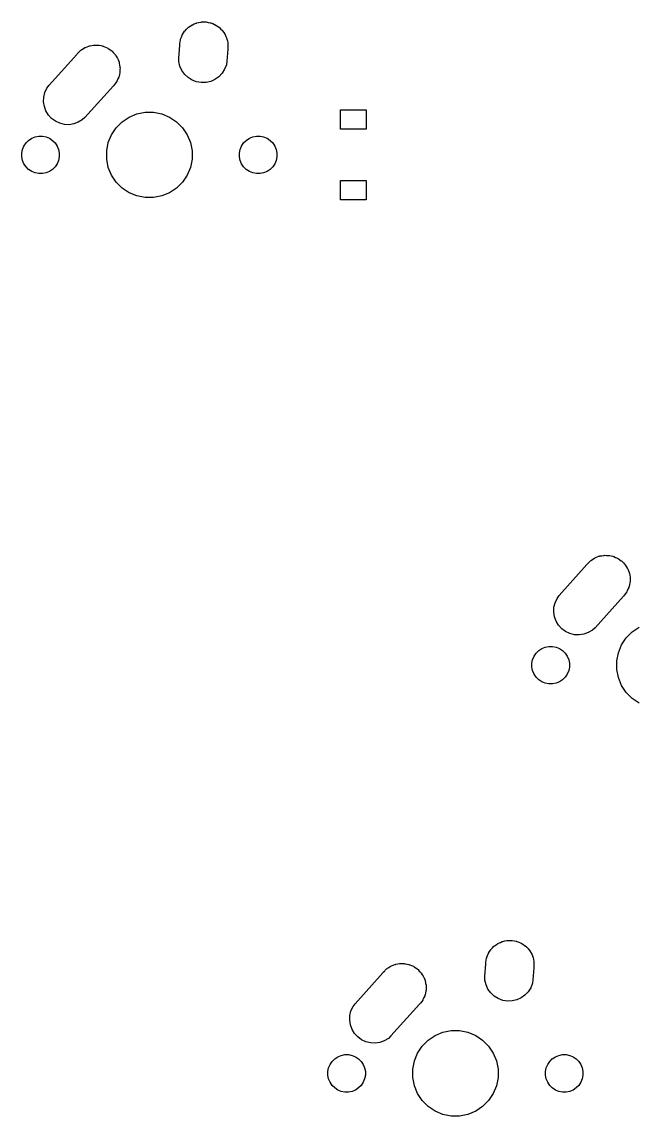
# Model space of a CAD drawing. Extents: x -26.1 to -7.5, y -7.6 to -2.3.
# Drawn here: x -20.827 to -19.703, y -4.298 to -2.288 of the extents above; entities that cross this region are included whole.
import ezdxf

# ---------------------------------------------------------------- set-up
doc = ezdxf.new("R2010")
doc.units = 0
doc.header["$MEASUREMENT"] = 0
doc.layers.add('BLACK', color=7, linetype='CONTINUOUS')

msp = doc.modelspace()

# ---------------------------------------------------------------- linework, layer by layer
at = {"layer": 'BLACK', "linetype": 'CONTINUOUS'}
for p, q in [((-20.5135, -2.29325), (-20.51, -2.29183)), ((-20.51, -2.29183), (-20.5067, -2.29031)), ((-20.5067, -2.29031), (-20.506, -2.29016)), ((-20.506, -2.29016), (-20.5054, -2.28991)), ((-20.5054, -2.28991), (-20.5018, -2.28919)), ((-20.5018, -2.28919), (-20.4982, -2.28836)), ((-20.4982, -2.28836), (-20.4975, -2.28834)), ((-20.4975, -2.28834), (-20.4969, -2.28821)), ((-20.4969, -2.28821), (-20.4931, -2.28821)), ((-20.4931, -2.28821), (-20.4894, -2.2881)), ((-20.4894, -2.2881), (-20.4888, -2.28821)), ((-20.4888, -2.28821), (-20.4881, -2.28821)), ((-20.4881, -2.28821), (-20.4845, -2.28893)), ((-20.4845, -2.28893), (-20.4808, -2.28955)), ((-20.4808, -2.28955), (-20.4802, -2.28978)), ((-20.4802, -2.28978), (-20.4796, -2.28991)), ((-20.4796, -2.28991), (-20.4761, -2.29133)), ((-20.4761, -2.29133), (-20.4727, -2.29265)), ((-20.532, -2.31213), (-20.5318, -2.31152)), ((-20.5318, -2.31152), (-20.5297, -2.30843)), ((-20.5297, -2.30843), (-20.5277, -2.30529)), ((-20.5277, -2.30529), (-20.5273, -2.30481)), ((-20.5273, -2.30481), (-20.5269, -2.30427)), ((-20.5269, -2.30427), (-20.5243, -2.30164)), ((-20.5243, -2.30164), (-20.5217, -2.29894)), ((-20.5217, -2.29894), (-20.5212, -2.29856)), ((-20.5212, -2.29856), (-20.5207, -2.2981)), ((-20.5207, -2.2981), (-20.5176, -2.29603)), ((-20.5176, -2.29603), (-20.5146, -2.29388)), ((-20.5146, -2.29388), (-20.514, -2.29361)), ((-20.514, -2.29361), (-20.5135, -2.29325)), ((-20.4727, -2.29265), (-20.4721, -2.293)), ((-20.4721, -2.293), (-20.4715, -2.29325)), ((-20.4715, -2.29325), (-20.4684, -2.29531)), ((-20.4684, -2.29531), (-20.4653, -2.29728)), ((-20.4653, -2.29728), (-20.4648, -2.29773)), ((-20.4648, -2.29773), (-20.4643, -2.2981)), ((-20.4643, -2.2981), (-20.4616, -2.30072)), ((-20.4616, -2.30072), (-20.4589, -2.30327)), ((-20.4589, -2.30327), (-20.4586, -2.3038)), ((-20.4586, -2.3038), (-20.4581, -2.30427)), ((-20.4581, -2.30427), (-20.456, -2.30735)), ((-20.456, -2.30735), (-20.4539, -2.31038)), ((-20.4539, -2.31038), (-20.4536, -2.31098)), ((-20.4536, -2.31098), (-20.4532, -2.31152)), ((-20.4532, -2.31152), (-20.4518, -2.31495)), ((-20.7029, -2.33224), (-20.702, -2.3319)), ((-20.702, -2.3319), (-20.6986, -2.33139)), ((-20.6986, -2.33139), (-20.6953, -2.33073)), ((-20.6953, -2.33073), (-20.6943, -2.33073)), ((-20.6943, -2.33073), (-20.6933, -2.33058)), ((-20.6933, -2.33058), (-20.6899, -2.33073)), ((-20.6899, -2.33073), (-20.6866, -2.33073)), ((-20.6866, -2.33073), (-20.6856, -2.33092)), ((-20.6856, -2.33092), (-20.6846, -2.33096)), ((-20.6846, -2.33096), (-20.6813, -2.33177)), ((-20.6813, -2.33177), (-20.678, -2.33243)), ((-20.5384, -2.35446), (-20.5368, -2.33098)), ((-20.5368, -2.32814), (-20.5361, -2.32449)), ((-20.5368, -2.33098), (-20.5368, -2.32814)), ((-20.5361, -2.32449), (-20.5354, -2.32083)), ((-20.5354, -2.32083), (-20.5352, -2.32022)), ((-20.5352, -2.32022), (-20.5351, -2.31958)), ((-20.5351, -2.31958), (-20.5337, -2.31615)), ((-20.5337, -2.31615), (-20.5323, -2.31268)), ((-20.5323, -2.31268), (-20.532, -2.31213)), ((-20.4518, -2.31495), (-20.4503, -2.31834)), ((-20.4503, -2.31834), (-20.4502, -2.31898)), ((-20.4502, -2.31898), (-20.4499, -2.31958)), ((-20.4499, -2.31958), (-20.4492, -2.32322)), ((-20.4492, -2.32322), (-20.4484, -2.32684)), ((-20.4484, -2.32684), (-20.4483, -2.3275)), ((-20.4483, -2.3275), (-20.4482, -2.32814)), ((-20.4482, -2.32814), (-20.4482, -2.33185)), ((-20.4482, -2.33185), (-20.4482, -2.33338)), ((-20.7769, -2.40454), (-20.726, -2.34779)), ((-20.726, -2.34779), (-20.7253, -2.34679)), ((-20.7253, -2.34679), (-20.7231, -2.34455)), ((-20.7231, -2.34455), (-20.7224, -2.34382)), ((-20.7224, -2.34382), (-20.7216, -2.34301)), ((-20.7216, -2.34301), (-20.7192, -2.34062)), ((-20.7192, -2.34062), (-20.7183, -2.34007)), ((-20.7183, -2.34007), (-20.7176, -2.33941)), ((-20.7176, -2.33941), (-20.7147, -2.33765)), ((-20.7147, -2.33765), (-20.7119, -2.33577)), ((-20.7119, -2.33577), (-20.711, -2.33539)), ((-20.711, -2.33539), (-20.7102, -2.33488)), ((-20.7102, -2.33488), (-20.707, -2.33373)), ((-20.707, -2.33373), (-20.7038, -2.33243)), ((-20.7038, -2.33243), (-20.7029, -2.33224)), ((-20.678, -2.33243), (-20.6771, -2.33281)), ((-20.6771, -2.33281), (-20.6761, -2.33304)), ((-20.6761, -2.33304), (-20.6731, -2.33447)), ((-20.6731, -2.33447), (-20.6699, -2.33577)), ((-20.6699, -2.33577), (-20.6691, -2.33632)), ((-20.6691, -2.33632), (-20.6682, -2.33673)), ((-20.6682, -2.33673), (-20.6655, -2.33874)), ((-20.6655, -2.33874), (-20.6627, -2.34062)), ((-20.6627, -2.34062), (-20.662, -2.34131)), ((-20.662, -2.34131), (-20.6612, -2.34189)), ((-20.6612, -2.34189), (-20.6589, -2.34439)), ((-20.6589, -2.34439), (-20.6565, -2.34679)), ((-20.6565, -2.34679), (-20.656, -2.3476)), ((-20.656, -2.3476), (-20.6553, -2.34833)), ((-20.6553, -2.34833), (-20.6536, -2.35123)), ((-20.6536, -2.35123), (-20.6517, -2.35404)), ((-20.4485, -2.33837), (-20.45, -2.36055)), ((-20.4482, -2.33686), (-20.4485, -2.33837)), ((-20.4482, -2.33338), (-20.4482, -2.33403)), ((-20.4482, -2.33403), (-20.4482, -2.33686)), ((-20.6517, -2.35404), (-20.6513, -2.35495)), ((-20.6513, -2.35495), (-20.6508, -2.35579)), ((-20.6508, -2.35579), (-20.6496, -2.35897)), ((-20.6496, -2.35897), (-20.6483, -2.3621)), ((-20.6483, -2.3621), (-20.6481, -2.36306)), ((-20.6481, -2.36306), (-20.6478, -2.36399)), ((-20.6478, -2.36399), (-20.6473, -2.36734)), ((-20.6473, -2.36734), (-20.6466, -2.37066)), ((-20.6466, -2.37066), (-20.6466, -2.37164)), ((-20.6466, -2.37164), (-20.6465, -2.37261)), ((-20.5382, -2.36099), (-20.5384, -2.35446)), ((-20.5363, -2.3695), (-20.5382, -2.36099)), ((-20.5327, -2.37746), (-20.5363, -2.3695)), ((-20.4511, -2.367), (-20.4542, -2.37515)), ((-20.45, -2.36055), (-20.4511, -2.367)), ((-20.6489, -2.3898), (-20.6504, -2.39287)), ((-20.6487, -2.38885), (-20.6489, -2.3898)), ((-20.6483, -2.38794), (-20.6487, -2.38885)), ((-20.6477, -2.38462), (-20.6483, -2.38794)), ((-20.6469, -2.38133), (-20.6477, -2.38462)), ((-20.6468, -2.38035), (-20.6469, -2.38133)), ((-20.6466, -2.37938), (-20.6468, -2.38035)), ((-20.6465, -2.37261), (-20.6466, -2.376)), ((-20.6466, -2.376), (-20.6466, -2.37938)), ((-20.5276, -2.38457), (-20.5327, -2.37746)), ((-20.5213, -2.39055), (-20.5276, -2.38457)), ((-20.5139, -2.39518), (-20.5213, -2.39055)), ((-20.4648, -2.3889), (-20.472, -2.39395)), ((-20.4589, -2.38255), (-20.4648, -2.3889)), ((-20.4542, -2.37515), (-20.4589, -2.38255)), ((-20.7845, -2.41772), (-20.7808, -2.40981)), ((-20.7808, -2.40981), (-20.7769, -2.40454)), ((-20.6588, -2.40549), (-20.711, -2.4637)), ((-20.6565, -2.40325), (-20.6588, -2.40549)), ((-20.6546, -2.40044), (-20.6565, -2.40325)), ((-20.6526, -2.39771), (-20.6546, -2.40044)), ((-20.6522, -2.39682), (-20.6526, -2.39771)), ((-20.6517, -2.396), (-20.6522, -2.39682)), ((-20.6504, -2.39287), (-20.6517, -2.396)), ((-20.5057, -2.39828), (-20.5139, -2.39518)), ((-20.4971, -2.39973), (-20.5057, -2.39828)), ((-20.4884, -2.39948), (-20.4971, -2.39973)), ((-20.4799, -2.39753), (-20.4884, -2.39948)), ((-20.472, -2.39395), (-20.4799, -2.39753)), ((-20.7869, -2.43491), (-20.7866, -2.42619)), ((-20.7866, -2.42619), (-20.7845, -2.41772)), ((-20.7856, -2.44353), (-20.7869, -2.43491)), ((-20.7826, -2.45173), (-20.7856, -2.44353)), ((-20.7781, -2.45919), (-20.7826, -2.45173)), ((-20.2411, -2.48526), (-20.2411, -2.44982)), ((-20.2411, -2.44982), (-20.1939, -2.44982)), ((-20.1939, -2.44982), (-20.1939, -2.48526)), ((-20.7722, -2.46563), (-20.7781, -2.45919)), ((-20.7652, -2.47079), (-20.7722, -2.46563)), ((-20.7573, -2.47448), (-20.7652, -2.47079)), ((-20.7233, -2.47264), (-20.7315, -2.47562)), ((-20.7158, -2.46811), (-20.7233, -2.47264)), ((-20.711, -2.4637), (-20.7158, -2.46811)), ((-20.6535, -2.48246), (-20.6425, -2.47153)), ((-20.6425, -2.47153), (-20.6297, -2.46293)), ((-20.6297, -2.46293), (-20.6154, -2.45702)), ((-20.6154, -2.45702), (-20.6002, -2.454)), ((-20.6002, -2.454), (-20.5848, -2.454)), ((-20.5848, -2.454), (-20.5696, -2.45702)), ((-20.5696, -2.45702), (-20.5553, -2.46293)), ((-20.5553, -2.46293), (-20.5425, -2.47153)), ((-20.5425, -2.47153), (-20.5315, -2.48246)), ((-20.7488, -2.47656), (-20.7573, -2.47448)), ((-20.7401, -2.47694), (-20.7488, -2.47656)), ((-20.7315, -2.47562), (-20.7401, -2.47694)), ((-20.6621, -2.49532), (-20.6535, -2.48246)), ((-20.5315, -2.48246), (-20.5229, -2.49532)), ((-20.1939, -2.48526), (-20.2411, -2.48526)), ((-20.823, -2.51618), (-20.8193, -2.51054)), ((-20.8193, -2.51054), (-20.8145, -2.50574)), ((-20.8145, -2.50574), (-20.8088, -2.50197)), ((-20.8088, -2.50197), (-20.8025, -2.49938)), ((-20.8025, -2.49938), (-20.7959, -2.49805)), ((-20.7959, -2.49805), (-20.7891, -2.49805)), ((-20.7891, -2.49805), (-20.7825, -2.49938)), ((-20.7825, -2.49938), (-20.7762, -2.50197)), ((-20.7762, -2.50197), (-20.7705, -2.50574)), ((-20.7705, -2.50574), (-20.7657, -2.51054)), ((-20.7657, -2.51054), (-20.762, -2.51618)), ((-20.671, -2.52477), (-20.668, -2.5096)), ((-20.668, -2.5096), (-20.6621, -2.49532)), ((-20.5229, -2.49532), (-20.517, -2.5096)), ((-20.517, -2.5096), (-20.514, -2.52477)), ((-20.423, -2.51618), (-20.4193, -2.51054)), ((-20.4193, -2.51054), (-20.4145, -2.50574)), ((-20.4145, -2.50574), (-20.4088, -2.50197)), ((-20.4088, -2.50197), (-20.4025, -2.49938)), ((-20.4025, -2.49938), (-20.3959, -2.49805)), ((-20.3959, -2.49805), (-20.3891, -2.49805)), ((-20.3891, -2.49805), (-20.3825, -2.49938)), ((-20.3825, -2.49938), (-20.3762, -2.50197)), ((-20.3762, -2.50197), (-20.3705, -2.50574)), ((-20.3705, -2.50574), (-20.3657, -2.51054)), ((-20.3657, -2.51054), (-20.362, -2.51618)), ((-20.8269, -2.52911), (-20.8256, -2.52245)), ((-20.8269, -2.53589), (-20.8269, -2.52911)), ((-20.8256, -2.52245), (-20.823, -2.51618)), ((-20.762, -2.51618), (-20.7594, -2.52245)), ((-20.7594, -2.52245), (-20.7581, -2.52911)), ((-20.7581, -2.52911), (-20.7581, -2.53589)), ((-20.671, -2.54023), (-20.671, -2.52477)), ((-20.514, -2.52477), (-20.514, -2.54023)), ((-20.4269, -2.52911), (-20.4256, -2.52245)), ((-20.4269, -2.53589), (-20.4269, -2.52911)), ((-20.4256, -2.52245), (-20.423, -2.51618)), ((-20.362, -2.51618), (-20.3594, -2.52245)), ((-20.3594, -2.52245), (-20.3581, -2.52911)), ((-20.3581, -2.52911), (-20.3581, -2.53589)), ((-20.8256, -2.54255), (-20.8269, -2.53589)), ((-20.823, -2.54882), (-20.8256, -2.54255)), ((-20.8193, -2.55446), (-20.823, -2.54882)), ((-20.762, -2.54882), (-20.7657, -2.55446)), ((-20.7594, -2.54255), (-20.762, -2.54882)), ((-20.7581, -2.53589), (-20.7594, -2.54255)), ((-20.668, -2.5554), (-20.671, -2.54023)), ((-20.514, -2.54023), (-20.517, -2.5554)), ((-20.4256, -2.54255), (-20.4269, -2.53589)), ((-20.423, -2.54882), (-20.4256, -2.54255)), ((-20.4193, -2.55446), (-20.423, -2.54882)), ((-20.362, -2.54882), (-20.3657, -2.55446)), ((-20.3594, -2.54255), (-20.362, -2.54882)), ((-20.3581, -2.53589), (-20.3594, -2.54255)), ((-20.8145, -2.55926), (-20.8193, -2.55446)), ((-20.8088, -2.56303), (-20.8145, -2.55926)), ((-20.8025, -2.56562), (-20.8088, -2.56303)), ((-20.7959, -2.56695), (-20.8025, -2.56562)), ((-20.7891, -2.56695), (-20.7959, -2.56695)), ((-20.7825, -2.56562), (-20.7891, -2.56695)), ((-20.7762, -2.56303), (-20.7825, -2.56562)), ((-20.7705, -2.55926), (-20.7762, -2.56303)), ((-20.7657, -2.55446), (-20.7705, -2.55926)), ((-20.6621, -2.56968), (-20.668, -2.5554)), ((-20.6535, -2.58254), (-20.6621, -2.56968)), ((-20.5229, -2.56968), (-20.5315, -2.58254)), ((-20.517, -2.5554), (-20.5229, -2.56968)), ((-20.4145, -2.55926), (-20.4193, -2.55446)), ((-20.4088, -2.56303), (-20.4145, -2.55926)), ((-20.4025, -2.56562), (-20.4088, -2.56303)), ((-20.3959, -2.56695), (-20.4025, -2.56562)), ((-20.3891, -2.56695), (-20.3959, -2.56695)), ((-20.3825, -2.56562), (-20.3891, -2.56695)), ((-20.3762, -2.56303), (-20.3825, -2.56562)), ((-20.3705, -2.55926), (-20.3762, -2.56303)), ((-20.3657, -2.55446), (-20.3705, -2.55926)), ((-20.6425, -2.59347), (-20.6535, -2.58254)), ((-20.5315, -2.58254), (-20.5425, -2.59347)), ((-20.2411, -2.61518), (-20.2411, -2.57974)), ((-20.2411, -2.57974), (-20.1939, -2.57974)), ((-20.1939, -2.57974), (-20.1939, -2.61518)), ((-20.6297, -2.60207), (-20.6425, -2.59347)), ((-20.6154, -2.60798), (-20.6297, -2.60207)), ((-20.6002, -2.611), (-20.6154, -2.60798)), ((-20.5848, -2.611), (-20.6002, -2.611)), ((-20.5696, -2.60798), (-20.5848, -2.611)), ((-20.5553, -2.60207), (-20.5696, -2.60798)), ((-20.5425, -2.59347), (-20.5553, -2.60207)), ((-20.1939, -2.61518), (-20.2411, -2.61518)), ((-19.7808, -3.27757), (-19.7801, -3.27691)), ((-19.7801, -3.27691), (-19.7772, -3.27515)), ((-19.7772, -3.27515), (-19.7744, -3.27327)), ((-19.7744, -3.27327), (-19.7735, -3.27289)), ((-19.7735, -3.27289), (-19.7727, -3.27238)), ((-19.7727, -3.27238), (-19.7695, -3.27123)), ((-19.7695, -3.27123), (-19.7663, -3.26993)), ((-19.7663, -3.26993), (-19.7654, -3.26974)), ((-19.7654, -3.26974), (-19.7645, -3.2694)), ((-19.7645, -3.2694), (-19.7611, -3.26889)), ((-19.7611, -3.26889), (-19.7578, -3.26823)), ((-19.7578, -3.26823), (-19.7568, -3.26823)), ((-19.7568, -3.26823), (-19.7558, -3.26808)), ((-19.7558, -3.26808), (-19.7524, -3.26823)), ((-19.7524, -3.26823), (-19.7491, -3.26823)), ((-19.7491, -3.26823), (-19.7481, -3.26842)), ((-19.7481, -3.26842), (-19.7471, -3.26846)), ((-19.7471, -3.26846), (-19.7438, -3.26927)), ((-19.7438, -3.26927), (-19.7405, -3.26993)), ((-19.7405, -3.26993), (-19.7396, -3.27031)), ((-19.7396, -3.27031), (-19.7386, -3.27054)), ((-19.7386, -3.27054), (-19.7356, -3.27197)), ((-19.7356, -3.27197), (-19.7324, -3.27327)), ((-19.7324, -3.27327), (-19.7316, -3.27382)), ((-19.7316, -3.27382), (-19.7307, -3.27423)), ((-19.7307, -3.27423), (-19.728, -3.27624)), ((-19.728, -3.27624), (-19.7252, -3.27812)), ((-19.8394, -3.34204), (-19.7885, -3.28529)), ((-19.7885, -3.28529), (-19.7878, -3.28429)), ((-19.7878, -3.28429), (-19.7856, -3.28205)), ((-19.7856, -3.28205), (-19.7849, -3.28132)), ((-19.7849, -3.28132), (-19.7841, -3.28051)), ((-19.7841, -3.28051), (-19.7817, -3.27812)), ((-19.7817, -3.27812), (-19.7808, -3.27757)), ((-19.7252, -3.27812), (-19.7245, -3.27881)), ((-19.7245, -3.27881), (-19.7237, -3.27939)), ((-19.7237, -3.27939), (-19.7214, -3.28189)), ((-19.7214, -3.28189), (-19.719, -3.28429)), ((-19.719, -3.28429), (-19.7185, -3.2851)), ((-19.7185, -3.2851), (-19.7178, -3.28583)), ((-19.7178, -3.28583), (-19.7161, -3.28873)), ((-19.7161, -3.28873), (-19.7142, -3.29154)), ((-19.7142, -3.29154), (-19.7138, -3.29245)), ((-19.7138, -3.29245), (-19.7133, -3.29329)), ((-19.7133, -3.29329), (-19.7121, -3.29647)), ((-19.7121, -3.29647), (-19.7108, -3.2996)), ((-19.7108, -3.2996), (-19.7106, -3.30056)), ((-19.7106, -3.30056), (-19.7103, -3.30149)), ((-19.7103, -3.30149), (-19.7098, -3.30484)), ((-19.7098, -3.30484), (-19.7091, -3.30816)), ((-19.7091, -3.31688), (-19.7093, -3.31785)), ((-19.7091, -3.30816), (-19.7091, -3.30914)), ((-19.7091, -3.30914), (-19.709, -3.31011)), ((-19.709, -3.31011), (-19.7091, -3.3135)), ((-19.7091, -3.3135), (-19.7091, -3.31688)), ((-19.7151, -3.33521), (-19.7171, -3.33794)), ((-19.7147, -3.33432), (-19.7151, -3.33521)), ((-19.7142, -3.3335), (-19.7147, -3.33432)), ((-19.7129, -3.33037), (-19.7142, -3.3335)), ((-19.7114, -3.3273), (-19.7129, -3.33037)), ((-19.7112, -3.32635), (-19.7114, -3.3273)), ((-19.7108, -3.32544), (-19.7112, -3.32635)), ((-19.7102, -3.32212), (-19.7108, -3.32544)), ((-19.7094, -3.31883), (-19.7102, -3.32212)), ((-19.7093, -3.31785), (-19.7094, -3.31883)), ((-19.8491, -3.36369), (-19.847, -3.35522)), ((-19.847, -3.35522), (-19.8433, -3.34731)), ((-19.8433, -3.34731), (-19.8394, -3.34204)), ((-19.7213, -3.34299), (-19.7735, -3.4012)), ((-19.719, -3.34075), (-19.7213, -3.34299)), ((-19.7171, -3.33794), (-19.719, -3.34075)), ((-19.8494, -3.37241), (-19.8491, -3.36369)), ((-19.8481, -3.38103), (-19.8494, -3.37241)), ((-19.8451, -3.38923), (-19.8481, -3.38103)), ((-19.8406, -3.39669), (-19.8451, -3.38923)), ((-19.8347, -3.40313), (-19.8406, -3.39669)), ((-19.8277, -3.40829), (-19.8347, -3.40313)), ((-19.8198, -3.41198), (-19.8277, -3.40829)), ((-19.8113, -3.41406), (-19.8198, -3.41198)), ((-19.8026, -3.41444), (-19.8113, -3.41406)), ((-19.794, -3.41312), (-19.8026, -3.41444)), ((-19.7858, -3.41014), (-19.794, -3.41312)), ((-19.7783, -3.40561), (-19.7858, -3.41014)), ((-19.7735, -3.4012), (-19.7783, -3.40561)), ((-19.716, -3.41996), (-19.705, -3.40903)), ((-19.705, -3.40903), (-19.6922, -3.40043)), ((-19.8713, -3.43947), (-19.865, -3.43688)), ((-19.865, -3.43688), (-19.8584, -3.43555)), ((-19.8584, -3.43555), (-19.8516, -3.43555)), ((-19.8516, -3.43555), (-19.845, -3.43688)), ((-19.845, -3.43688), (-19.8387, -3.43947)), ((-19.7305, -3.4471), (-19.7246, -3.43282)), ((-19.7246, -3.43282), (-19.716, -3.41996)), ((-19.8881, -3.45995), (-19.8855, -3.45368)), ((-19.8855, -3.45368), (-19.8818, -3.44804)), ((-19.8818, -3.44804), (-19.877, -3.44324)), ((-19.877, -3.44324), (-19.8713, -3.43947)), ((-19.8387, -3.43947), (-19.833, -3.44324)), ((-19.833, -3.44324), (-19.8282, -3.44804)), ((-19.8282, -3.44804), (-19.8245, -3.45368)), ((-19.8245, -3.45368), (-19.8219, -3.45995)), ((-19.7335, -3.46227), (-19.7305, -3.4471)), ((-19.8894, -3.46661), (-19.8881, -3.45995)), ((-19.8894, -3.47339), (-19.8894, -3.46661)), ((-19.8881, -3.48005), (-19.8894, -3.47339)), ((-19.8219, -3.45995), (-19.8206, -3.46661)), ((-19.8206, -3.47339), (-19.8219, -3.48005)), ((-19.8206, -3.46661), (-19.8206, -3.47339)), ((-19.7335, -3.47773), (-19.7335, -3.46227)), ((-19.7305, -3.4929), (-19.7335, -3.47773)), ((-19.8855, -3.48632), (-19.8881, -3.48005)), ((-19.8818, -3.49196), (-19.8855, -3.48632)), ((-19.877, -3.49676), (-19.8818, -3.49196)), ((-19.8713, -3.50053), (-19.877, -3.49676)), ((-19.833, -3.49676), (-19.8387, -3.50053)), ((-19.8282, -3.49196), (-19.833, -3.49676)), ((-19.8245, -3.48632), (-19.8282, -3.49196)), ((-19.8219, -3.48005), (-19.8245, -3.48632)), ((-19.7246, -3.50718), (-19.7305, -3.4929)), ((-19.865, -3.50312), (-19.8713, -3.50053)), ((-19.8584, -3.50445), (-19.865, -3.50312)), ((-19.8516, -3.50445), (-19.8584, -3.50445)), ((-19.845, -3.50312), (-19.8516, -3.50445)), ((-19.8387, -3.50053), (-19.845, -3.50312)), ((-19.716, -3.52004), (-19.7246, -3.50718)), ((-19.705, -3.53097), (-19.716, -3.52004)), ((-19.6922, -3.53957), (-19.705, -3.53097)), ((-19.951, -3.98075), (-19.9475, -3.97933)), ((-19.9475, -3.97933), (-19.9442, -3.97781)), ((-19.9442, -3.97781), (-19.9435, -3.97766)), ((-19.9435, -3.97766), (-19.9429, -3.97741)), ((-19.9429, -3.97741), (-19.9393, -3.97669)), ((-19.9393, -3.97669), (-19.9357, -3.97586)), ((-19.9357, -3.97586), (-19.935, -3.97584)), ((-19.935, -3.97584), (-19.9344, -3.97571)), ((-19.9344, -3.97571), (-19.9306, -3.97571)), ((-19.9306, -3.97571), (-19.9269, -3.9756)), ((-19.9269, -3.9756), (-19.9263, -3.97571)), ((-19.9263, -3.97571), (-19.9256, -3.97571)), ((-19.9256, -3.97571), (-19.922, -3.97643)), ((-19.922, -3.97643), (-19.9183, -3.97705)), ((-19.9183, -3.97705), (-19.9177, -3.97728)), ((-19.9177, -3.97728), (-19.9171, -3.97741)), ((-19.9171, -3.97741), (-19.9136, -3.97883)), ((-19.9136, -3.97883), (-19.9102, -3.98015)), ((-19.9102, -3.98015), (-19.9096, -3.9805)), ((-19.9096, -3.9805), (-19.909, -3.98075)), ((-19.9712, -4.00365), (-19.9698, -4.00018)), ((-19.9698, -4.00018), (-19.9695, -3.99963)), ((-19.9695, -3.99963), (-19.9693, -3.99902)), ((-19.9693, -3.99902), (-19.9672, -3.99593)), ((-19.9672, -3.99593), (-19.9652, -3.99279)), ((-19.9652, -3.99279), (-19.9648, -3.99231)), ((-19.9648, -3.99231), (-19.9644, -3.99177)), ((-19.9644, -3.99177), (-19.9618, -3.98914)), ((-19.9618, -3.98914), (-19.9592, -3.98644)), ((-19.9592, -3.98644), (-19.9587, -3.98606)), ((-19.9587, -3.98606), (-19.9582, -3.9856)), ((-19.9582, -3.9856), (-19.9551, -3.98353)), ((-19.9551, -3.98353), (-19.9521, -3.98138)), ((-19.9521, -3.98138), (-19.9515, -3.98111)), ((-19.9515, -3.98111), (-19.951, -3.98075)), ((-19.909, -3.98075), (-19.9059, -3.98281)), ((-19.9059, -3.98281), (-19.9028, -3.98478)), ((-19.9028, -3.98478), (-19.9023, -3.98523)), ((-19.9023, -3.98523), (-19.9018, -3.9856)), ((-19.9018, -3.9856), (-19.8991, -3.98822)), ((-19.8991, -3.98822), (-19.8964, -3.99077)), ((-19.8964, -3.99077), (-19.8961, -3.9913)), ((-19.8961, -3.9913), (-19.8956, -3.99177)), ((-19.8956, -3.99177), (-19.8935, -3.99485)), ((-19.8935, -3.99485), (-19.8914, -3.99788)), ((-19.8914, -3.99788), (-19.8911, -3.99848)), ((-19.8911, -3.99848), (-19.8907, -3.99902)), ((-19.8907, -3.99902), (-19.8893, -4.00245)), ((-20.1445, -4.02123), (-20.1413, -4.01993)), ((-20.1413, -4.01993), (-20.1404, -4.01974)), ((-20.1404, -4.01974), (-20.1395, -4.0194)), ((-20.1395, -4.0194), (-20.1361, -4.01889)), ((-20.1361, -4.01889), (-20.1328, -4.01823)), ((-20.1328, -4.01823), (-20.1318, -4.01823)), ((-20.1318, -4.01823), (-20.1308, -4.01808)), ((-20.1308, -4.01808), (-20.1274, -4.01823)), ((-20.1274, -4.01823), (-20.1241, -4.01823)), ((-20.1241, -4.01823), (-20.1231, -4.01842)), ((-20.1231, -4.01842), (-20.1221, -4.01846)), ((-20.1221, -4.01846), (-20.1188, -4.01927)), ((-20.1188, -4.01927), (-20.1155, -4.01993)), ((-20.1155, -4.01993), (-20.1146, -4.02031)), ((-20.1146, -4.02031), (-20.1136, -4.02054)), ((-20.1136, -4.02054), (-20.1106, -4.02197)), ((-19.9759, -4.04196), (-19.9743, -4.01847)), ((-19.9743, -4.01564), (-19.9736, -4.01199)), ((-19.9743, -4.01847), (-19.9743, -4.01564)), ((-19.9736, -4.01199), (-19.9729, -4.00833)), ((-19.9729, -4.00833), (-19.9727, -4.00772)), ((-19.9727, -4.00772), (-19.9726, -4.00708)), ((-19.9726, -4.00708), (-19.9712, -4.00365)), ((-19.8893, -4.00245), (-19.8878, -4.00584)), ((-19.8878, -4.00584), (-19.8877, -4.00648)), ((-19.8877, -4.00648), (-19.8874, -4.00708)), ((-19.8874, -4.00708), (-19.8867, -4.01072)), ((-19.8867, -4.01072), (-19.8859, -4.01434)), ((-19.8859, -4.01434), (-19.8858, -4.015)), ((-19.8858, -4.015), (-19.8857, -4.01564)), ((-19.8857, -4.01564), (-19.8857, -4.01935)), ((-19.8857, -4.01935), (-19.8857, -4.02088)), ((-20.2144, -4.09204), (-20.1635, -4.03529)), ((-20.1635, -4.03529), (-20.1628, -4.03429)), ((-20.1628, -4.03429), (-20.1606, -4.03205)), ((-20.1606, -4.03205), (-20.1599, -4.03132)), ((-20.1599, -4.03132), (-20.1591, -4.03051)), ((-20.1591, -4.03051), (-20.1567, -4.02812)), ((-20.1567, -4.02812), (-20.1558, -4.02757)), ((-20.1558, -4.02757), (-20.1551, -4.02691)), ((-20.1551, -4.02691), (-20.1522, -4.02515)), ((-20.1522, -4.02515), (-20.1494, -4.02327)), ((-20.1494, -4.02327), (-20.1485, -4.02289)), ((-20.1485, -4.02289), (-20.1477, -4.02238)), ((-20.1477, -4.02238), (-20.1445, -4.02123)), ((-20.1106, -4.02197), (-20.1074, -4.02327)), ((-20.1074, -4.02327), (-20.1066, -4.02382)), ((-20.1066, -4.02382), (-20.1057, -4.02423)), ((-20.1057, -4.02423), (-20.103, -4.02624)), ((-20.103, -4.02624), (-20.1002, -4.02812)), ((-20.1002, -4.02812), (-20.0995, -4.02881)), ((-20.0995, -4.02881), (-20.0987, -4.02939)), ((-20.0987, -4.02939), (-20.0964, -4.03189)), ((-20.0964, -4.03189), (-20.094, -4.03429)), ((-20.094, -4.03429), (-20.0935, -4.0351)), ((-20.0935, -4.0351), (-20.0928, -4.03583)), ((-20.0928, -4.03583), (-20.0911, -4.03873)), ((-20.0911, -4.03873), (-20.0892, -4.04154)), ((-19.886, -4.02587), (-19.8875, -4.04805)), ((-19.8857, -4.02436), (-19.886, -4.02587)), ((-19.8857, -4.02088), (-19.8857, -4.02153)), ((-19.8857, -4.02153), (-19.8857, -4.02436)), ((-20.0892, -4.04154), (-20.0888, -4.04245)), ((-20.0888, -4.04245), (-20.0883, -4.04329)), ((-20.0883, -4.04329), (-20.0871, -4.04647)), ((-20.0871, -4.04647), (-20.0858, -4.0496)), ((-20.0858, -4.0496), (-20.0856, -4.05056)), ((-20.0856, -4.05056), (-20.0853, -4.05149)), ((-20.0853, -4.05149), (-20.0848, -4.05484)), ((-20.0848, -4.05484), (-20.0841, -4.05816)), ((-20.0841, -4.05816), (-20.0841, -4.05914)), ((-20.0841, -4.05914), (-20.084, -4.06011)), ((-20.084, -4.06011), (-20.0841, -4.0635)), ((-19.9757, -4.04849), (-19.9759, -4.04196)), ((-19.9738, -4.057), (-19.9757, -4.04849)), ((-19.9702, -4.06496), (-19.9738, -4.057)), ((-19.8886, -4.0545), (-19.8917, -4.06265)), ((-19.8875, -4.04805), (-19.8886, -4.0545)), ((-20.0879, -4.08037), (-20.0892, -4.0835)), ((-20.0864, -4.0773), (-20.0879, -4.08037)), ((-20.0862, -4.07635), (-20.0864, -4.0773)), ((-20.0858, -4.07544), (-20.0862, -4.07635)), ((-20.0852, -4.07212), (-20.0858, -4.07544)), ((-20.0844, -4.06883), (-20.0852, -4.07212)), ((-20.0843, -4.06785), (-20.0844, -4.06883)), ((-20.0841, -4.06688), (-20.0843, -4.06785)), ((-20.0841, -4.0635), (-20.0841, -4.06688)), ((-19.9651, -4.07207), (-19.9702, -4.06496)), ((-19.9588, -4.07805), (-19.9651, -4.07207)), ((-19.9514, -4.08268), (-19.9588, -4.07805)), ((-19.9023, -4.0764), (-19.9095, -4.08145)), ((-19.8964, -4.07005), (-19.9023, -4.0764)), ((-19.8917, -4.06265), (-19.8964, -4.07005)), ((-20.222, -4.10522), (-20.2183, -4.09731)), ((-20.2183, -4.09731), (-20.2144, -4.09204)), ((-20.0963, -4.09299), (-20.1485, -4.1512)), ((-20.094, -4.09075), (-20.0963, -4.09299)), ((-20.0921, -4.08794), (-20.094, -4.09075)), ((-20.0901, -4.08521), (-20.0921, -4.08794)), ((-20.0897, -4.08432), (-20.0901, -4.08521)), ((-20.0892, -4.0835), (-20.0897, -4.08432)), ((-19.9432, -4.08578), (-19.9514, -4.08268)), ((-19.9346, -4.08723), (-19.9432, -4.08578)), ((-19.9259, -4.08698), (-19.9346, -4.08723)), ((-19.9174, -4.08503), (-19.9259, -4.08698)), ((-19.9095, -4.08145), (-19.9174, -4.08503)), ((-20.2244, -4.12241), (-20.2241, -4.11369)), ((-20.2241, -4.11369), (-20.222, -4.10522)), ((-20.2231, -4.13103), (-20.2244, -4.12241)), ((-20.2201, -4.13923), (-20.2231, -4.13103)), ((-20.2156, -4.14669), (-20.2201, -4.13923)), ((-20.2097, -4.15313), (-20.2156, -4.14669)), ((-20.2027, -4.15829), (-20.2097, -4.15313)), ((-20.1948, -4.16198), (-20.2027, -4.15829)), ((-20.1608, -4.16014), (-20.169, -4.16312)), ((-20.1533, -4.15561), (-20.1608, -4.16014)), ((-20.1485, -4.1512), (-20.1533, -4.15561)), ((-20.091, -4.16996), (-20.08, -4.15903)), ((-20.08, -4.15903), (-20.0672, -4.15043)), ((-20.0672, -4.15043), (-20.0529, -4.14452)), ((-20.0529, -4.14452), (-20.0377, -4.1415)), ((-20.0377, -4.1415), (-20.0223, -4.1415)), ((-20.0223, -4.1415), (-20.0071, -4.14452)), ((-20.0071, -4.14452), (-19.9928, -4.15043)), ((-19.9928, -4.15043), (-19.98, -4.15903)), ((-19.98, -4.15903), (-19.969, -4.16996)), ((-20.1863, -4.16406), (-20.1948, -4.16198)), ((-20.1776, -4.16444), (-20.1863, -4.16406)), ((-20.169, -4.16312), (-20.1776, -4.16444)), ((-20.0996, -4.18282), (-20.091, -4.16996)), ((-19.969, -4.16996), (-19.9604, -4.18282)), ((-20.2605, -4.20368), (-20.2568, -4.19804)), ((-20.2568, -4.19804), (-20.252, -4.19324)), ((-20.252, -4.19324), (-20.2463, -4.18947)), ((-20.2463, -4.18947), (-20.24, -4.18688)), ((-20.24, -4.18688), (-20.2334, -4.18555)), ((-20.2334, -4.18555), (-20.2266, -4.18555)), ((-20.2266, -4.18555), (-20.22, -4.18688)), ((-20.22, -4.18688), (-20.2137, -4.18947)), ((-20.2137, -4.18947), (-20.208, -4.19324)), ((-20.208, -4.19324), (-20.2032, -4.19804)), ((-20.2032, -4.19804), (-20.1995, -4.20368)), ((-20.1085, -4.21227), (-20.1055, -4.1971)), ((-20.1055, -4.1971), (-20.0996, -4.18282)), ((-19.9604, -4.18282), (-19.9545, -4.1971)), ((-19.9545, -4.1971), (-19.9515, -4.21227)), ((-19.8605, -4.20368), (-19.8568, -4.19804)), ((-19.8568, -4.19804), (-19.852, -4.19324)), ((-19.852, -4.19324), (-19.8463, -4.18947)), ((-19.8463, -4.18947), (-19.84, -4.18688)), ((-19.84, -4.18688), (-19.8334, -4.18555)), ((-19.8334, -4.18555), (-19.8266, -4.18555)), ((-19.8266, -4.18555), (-19.82, -4.18688)), ((-19.82, -4.18688), (-19.8137, -4.18947)), ((-19.8137, -4.18947), (-19.808, -4.19324)), ((-19.808, -4.19324), (-19.8032, -4.19804)), ((-19.8032, -4.19804), (-19.7995, -4.20368)), ((-20.2644, -4.21661), (-20.2631, -4.20995)), ((-20.2644, -4.22339), (-20.2644, -4.21661)), ((-20.2631, -4.20995), (-20.2605, -4.20368)), ((-20.1995, -4.20368), (-20.1969, -4.20995)), ((-20.1969, -4.20995), (-20.1956, -4.21661)), ((-20.1956, -4.21661), (-20.1956, -4.22339)), ((-20.1085, -4.22773), (-20.1085, -4.21227)), ((-19.9515, -4.21227), (-19.9515, -4.22773)), ((-19.8644, -4.21661), (-19.8631, -4.20995)), ((-19.8644, -4.22339), (-19.8644, -4.21661)), ((-19.8631, -4.20995), (-19.8605, -4.20368)), ((-19.7995, -4.20368), (-19.7969, -4.20995)), ((-19.7969, -4.20995), (-19.7956, -4.21661)), ((-19.7956, -4.21661), (-19.7956, -4.22339)), ((-20.2631, -4.23005), (-20.2644, -4.22339)), ((-20.2605, -4.23632), (-20.2631, -4.23005)), ((-20.2568, -4.24196), (-20.2605, -4.23632)), ((-20.1995, -4.23632), (-20.2032, -4.24196)), ((-20.1969, -4.23005), (-20.1995, -4.23632)), ((-20.1956, -4.22339), (-20.1969, -4.23005)), ((-20.1055, -4.2429), (-20.1085, -4.22773)), ((-19.9515, -4.22773), (-19.9545, -4.2429)), ((-19.8631, -4.23005), (-19.8644, -4.22339)), ((-19.8605, -4.23632), (-19.8631, -4.23005)), ((-19.8568, -4.24196), (-19.8605, -4.23632)), ((-19.7995, -4.23632), (-19.8032, -4.24196)), ((-19.7969, -4.23005), (-19.7995, -4.23632)), ((-19.7956, -4.22339), (-19.7969, -4.23005)), ((-20.252, -4.24676), (-20.2568, -4.24196)), ((-20.2463, -4.25053), (-20.252, -4.24676)), ((-20.24, -4.25312), (-20.2463, -4.25053)), ((-20.2334, -4.25445), (-20.24, -4.25312)), ((-20.2266, -4.25445), (-20.2334, -4.25445)), ((-20.22, -4.25312), (-20.2266, -4.25445)), ((-20.2137, -4.25053), (-20.22, -4.25312)), ((-20.208, -4.24676), (-20.2137, -4.25053)), ((-20.2032, -4.24196), (-20.208, -4.24676)), ((-20.0996, -4.25718), (-20.1055, -4.2429)), ((-20.091, -4.27004), (-20.0996, -4.25718)), ((-19.9604, -4.25718), (-19.969, -4.27004)), ((-19.9545, -4.2429), (-19.9604, -4.25718)), ((-19.852, -4.24676), (-19.8568, -4.24196)), ((-19.8463, -4.25053), (-19.852, -4.24676)), ((-19.84, -4.25312), (-19.8463, -4.25053)), ((-19.8334, -4.25445), (-19.84, -4.25312)), ((-19.8266, -4.25445), (-19.8334, -4.25445)), ((-19.82, -4.25312), (-19.8266, -4.25445)), ((-19.8137, -4.25053), (-19.82, -4.25312)), ((-19.808, -4.24676), (-19.8137, -4.25053)), ((-19.8032, -4.24196), (-19.808, -4.24676)), ((-20.08, -4.28097), (-20.091, -4.27004)), ((-20.0672, -4.28957), (-20.08, -4.28097)), ((-19.98, -4.28097), (-19.9928, -4.28957)), ((-19.969, -4.27004), (-19.98, -4.28097)), ((-20.0529, -4.29548), (-20.0672, -4.28957)), ((-20.0377, -4.2985), (-20.0529, -4.29548)), ((-20.0223, -4.2985), (-20.0377, -4.2985)), ((-20.0071, -4.29548), (-20.0223, -4.2985)), ((-19.9928, -4.28957), (-20.0071, -4.29548))]:
    msp.add_line(p, q, dxfattribs=at)

doc.saveas('drawing.dxf')
